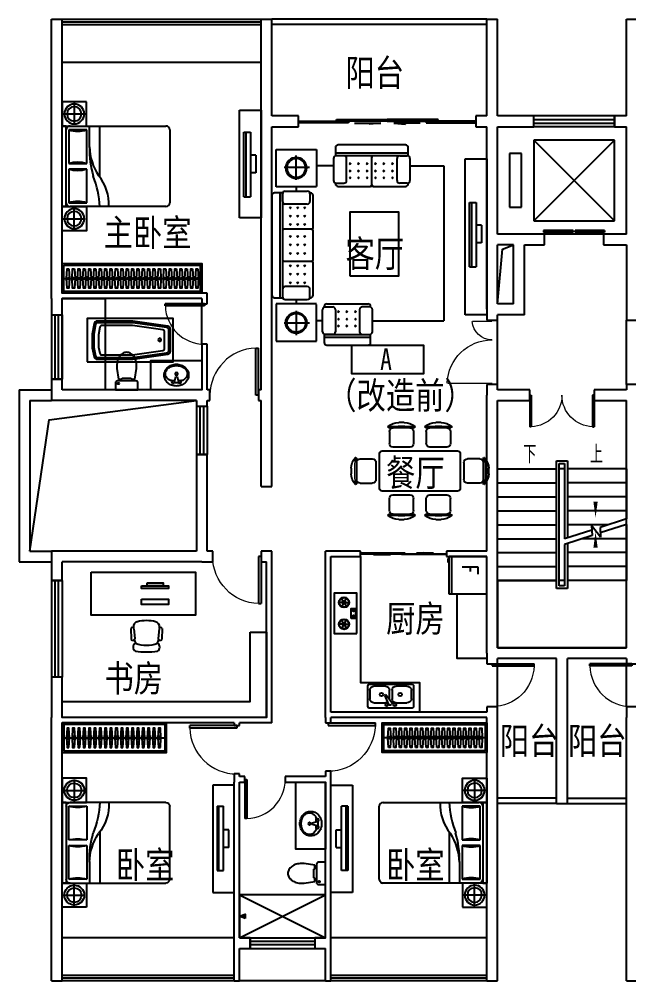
# Model space of a CAD drawing. Extents: x -582919 to -562719, y -715441 to -697541.
# Drawn here: x -582919 to -571576, y -715441 to -697541 of the extents above; entities that cross this region are included whole.
import ezdxf

# ---------------------------------------------------------------- set-up
doc = ezdxf.new("R2010")
doc.units = 0
doc.header["$LTSCALE"] = 1000
doc.header["$MEASUREMENT"] = 0
doc.layers.get('0').update_dxf_attribs({"linetype": 'CONTINUOUS'})
for name, color, linetype in [('area', 6, 'CONTINUOUS'), ('BALCONY', 153, 'CONTINUOUS'), ('DIM_SYMB', 3, 'CONTINUOUS'), ('Furniture(家具)', 8, 'CONTINUOUS'), ('Lvtry(厨卫)', 136, 'CONTINUOUS'), ('PUB_TEXT', 7, 'CONTINUOUS'), ('see', 33, 'CONTINUOUS'), ('STAIR', 3, 'CONTINUOUS'), ('WALL', 2, 'CONTINUOUS'), ('WINDOW', 4, 'CONTINUOUS'), ('户型', 7, 'CONTINUOUS'), ('房间名称', 7, 'CONTINUOUS')]:
    doc.layers.add(name, color=color, linetype=linetype)
doc.layers.get('area').off()
doc.styles.add('_TCH_DIM', font='SIMPLEX', dxfattribs={"bigfont": 'GBCBIG'})
doc.styles.add('_ZBHZ', font='simhei.ttf', dxfattribs={"width": 0.8})
doc.styles.add('DIM_FONT', font='ZBTXT.shx', dxfattribs={"width": 0.8})
doc.styles.add('HT', font='simhei.ttf', dxfattribs={"width": 0.85})

# ---------------------------------------------------------------- blocks, each defined once
blk = doc.blocks.new('A$C51DB1957')
at = {"layer": 'Furniture(家具)'}
for p, q in [((0, 741), (0, 11)), ((800, 741), (0, 741)), ((400, 142), (400, 621)), ((800, 0), (800, 741)), ((139, 387), (638, 387)), ((0, 0), (800, 0))]:
    blk.add_line(p, q, dxfattribs=at)
for radius in [208, 186]:
    blk.add_circle((400, 376), radius, dxfattribs=at)
blk = doc.blocks.new('fgf2')
at = {"layer": 'Furniture(家具)'}
for p, q in [((-958484, -386583), (-958484, -386736)), ((-957671, -386533), (-958434, -386533)), ((-957621, -386733), (-957621, -386583)), ((-958517, -386783), (-958517, -387194)), ((-957621, -386683), (-958484, -386683)), ((-957621, -386733), (-958484, -386733)), ((-958328, -386733), (-958467, -386733)), ((-958278, -387194), (-958278, -386783)), ((-957828, -387194), (-957828, -386783)), ((-957778, -386733), (-957638, -386733)), ((-957588, -386783), (-957588, -387194)), ((-959844, -389875), (-959844, -386989)), ((-958517, -386989, 0), (-959844, -386989, 0)), ((-958189, -386876), (-958219, -386906)), ((-958219, -386876), (-958189, -386906)), ((-958031, -386876), (-958061, -386906)), ((-958061, -386876), (-958031, -386906)), ((-957874, -386876), (-957904, -386906)), ((-957904, -386876), (-957874, -386906)), ((-957588, -386989), (-957475, -386989, 0)), ((-958189, -387003), (-958219, -387033)), ((-958219, -387003), (-958189, -387033)), ((-958189, -387140), (-958219, -387170)), ((-958219, -387140), (-958189, -387170)), ((-958031, -387003), (-958061, -387033)), ((-958061, -387003), (-958031, -387033)), ((-958061, -387140), (-958031, -387170)), ((-958031, -387140), (-958061, -387170)), ((-957874, -387003), (-957904, -387033)), ((-957904, -387003), (-957874, -387033)), ((-957874, -387140), (-957904, -387170)), ((-957904, -387140), (-957874, -387170)), ((-958484, -387244), (-958484, -387253)), ((-958467, -387244), (-958328, -387244)), ((-957671, -387303), (-958434, -387303)), ((-957638, -387244), (-957778, -387244)), ((-957621, -387244), (-957621, -387253)), ((-957100, -387383, 0), (-957100, -387303)), ((-957415, -387467), (-957415, -388065)), ((-957356, -387417), (-957365, -387417)), ((-957356, -387433), (-957356, -387574)), ((-956895, -387383), (-957306, -387383)), ((-956695, -387417), (-956848, -387417)), ((-956845, -389367), (-956845, -387417)), ((-956845, -387574), (-956845, -387433)), ((-956795, -389367), (-956795, -387417)), ((-956645, -389317), (-956645, -387467)), ((-957306, -387624), (-956895, -387624)), ((-957272, -387678), (-957241, -387709)), ((-957272, -387709), (-957241, -387678)), ((-957145, -387678), (-957114, -387709)), ((-957145, -387709), (-957114, -387678)), ((-957007, -387678), (-956977, -387709)), ((-957007, -387709), (-956977, -387678)), ((-957272, -387836), (-957241, -387866)), ((-957272, -387866), (-957241, -387836)), ((-957145, -387836), (-957114, -387866)), ((-957145, -387866), (-957114, -387836)), ((-957007, -387866), (-956977, -387836)), ((-957007, -387836), (-956977, -387866)), ((-957272, -387994), (-957241, -388024)), ((-957272, -388024), (-957241, -387994)), ((-957145, -387994), (-957114, -388024)), ((-957145, -388024), (-957114, -387994)), ((-957007, -387994), (-956977, -388024)), ((-957007, -388024), (-956977, -387994)), ((-957415, -388123), (-957415, -388661)), ((-957385, -388094), (-956875, -388094)), ((-957272, -388254), (-957241, -388224)), ((-957272, -388224), (-957241, -388254)), ((-957145, -388254), (-957114, -388224)), ((-957145, -388224), (-957114, -388254)), ((-957007, -388254), (-956977, -388224)), ((-957007, -388224), (-956977, -388254)), ((-957272, -388411), (-957241, -388381)), ((-957272, -388381), (-957241, -388411)), ((-957145, -388411), (-957114, -388381)), ((-957145, -388381), (-957114, -388411)), ((-957007, -388381), (-956977, -388411)), ((-957007, -388411), (-956977, -388381)), ((-957272, -388569), (-957241, -388539)), ((-957272, -388539), (-957241, -388569)), ((-957145, -388569), (-957114, -388539)), ((-957145, -388539), (-957114, -388569)), ((-957007, -388569), (-956977, -388539)), ((-957007, -388539), (-956977, -388569)), ((-957415, -388719), (-957415, -389317)), ((-957385, -388690), (-956875, -388690)), ((-957272, -388760), (-957241, -388790)), ((-957272, -388790), (-957241, -388760)), ((-957145, -388760), (-957114, -388790)), ((-957145, -388790), (-957114, -388760)), ((-957007, -388760), (-956977, -388790)), ((-957007, -388790), (-956977, -388760)), ((-957272, -388917), (-957241, -388948)), ((-957272, -388948), (-957241, -388917)), ((-957145, -388917), (-957114, -388948)), ((-957145, -388948), (-957114, -388917)), ((-957007, -388948), (-956977, -388917)), ((-957007, -388917), (-956977, -388948)), ((-957272, -389075), (-957241, -389105)), ((-957272, -389105), (-957241, -389075)), ((-957145, -389075), (-957114, -389105)), ((-957145, -389105), (-957114, -389075)), ((-957007, -389075), (-956977, -389105)), ((-957007, -389105), (-956977, -389075)), ((-957356, -389350), (-957356, -389210)), ((-957306, -389160), (-956895, -389160)), ((-956845, -389210), (-956845, -389350)), ((-958536, -389490), (-959134, -389490)), ((-958536, -389490), (-958478, -389490)), ((-957879, -389490), (-958478, -389490)), ((-957356, -389367), (-957365, -389367)), ((-956895, -389400), (-957306, -389400)), ((-957101, -389480), (-957101, -389400)), ((-956845, -389367), (-956695, -389367)), ((-959217, -390010), (-959217, -389599)), ((-959184, -389549), (-959184, -389540)), ((-959167, -389549), (-959027, -389549)), ((-958977, -389599), (-958977, -390010)), ((-958908, -389634), (-958878, -389664)), ((-958878, -389634), (-958908, -389664)), ((-958750, -389634), (-958720, -389664)), ((-958720, -389634), (-958750, -389664)), ((-958593, -389634), (-958563, -389664)), ((-958563, -389634), (-958593, -389664)), ((-958507, -389520), (-958507, -390030)), ((-958507, -389520), (-958507, -390030)), ((-958406, -389634), (-958436, -389664)), ((-958436, -389634), (-958406, -389664)), ((-958249, -389634), (-958279, -389664)), ((-958279, -389634), (-958249, -389664)), ((-958091, -389634), (-958121, -389664)), ((-958121, -389634), (-958091, -389664)), ((-958037, -389599), (-958037, -390010)), ((-957846, -389549), (-957987, -389549)), ((-957829, -389549), (-957829, -389540)), ((-957796, -390010), (-957796, -389599)), ((-958908, -389761), (-958878, -389791)), ((-958878, -389761), (-958908, -389791)), ((-958750, -389761), (-958720, -389791)), ((-958720, -389761), (-958750, -389791)), ((-958593, -389761), (-958563, -389791)), ((-958563, -389761), (-958593, -389791)), ((-958406, -389761), (-958436, -389791)), ((-958436, -389761), (-958406, -389791)), ((-958249, -389761), (-958279, -389791)), ((-958279, -389761), (-958249, -389791)), ((-958091, -389761), (-958121, -389791)), ((-958121, -389761), (-958091, -389791)), ((-959232, -389875), (-959844, -389875)), ((-959232, -389875), (-959844, -389875)), ((-958908, -389898), (-958878, -389928)), ((-958878, -389898), (-958908, -389928)), ((-958720, -389898), (-958750, -389928)), ((-958750, -389898), (-958720, -389928)), ((-958593, -389898), (-958563, -389928)), ((-958563, -389898), (-958593, -389928)), ((-958406, -389898), (-958436, -389928)), ((-958436, -389898), (-958406, -389928)), ((-958279, -389898), (-958249, -389928)), ((-958249, -389898), (-958279, -389928)), ((-958091, -389898), (-958121, -389928)), ((-958121, -389898), (-958091, -389928)), ((-957803, -389875), (-957475, -389875)), ((-959184, -390060), (-957829, -390060)), ((-959184, -390060), (-959184, -390210)), ((-959184, -390110), (-957829, -390110)), ((-959027, -390060), (-959167, -390060)), ((-957987, -390060), (-957846, -390060)), ((-957829, -390210), (-957829, -390057)), ((-959134, -390260), (-957879, -390260))]:
    blk.add_line(p, q, dxfattribs=at)
blk.add_lwpolyline([(-958106, -387815), (-958106, -389015), (-959006, -389015), (-959006, -387815), (-958106, -387815)], dxfattribs=at)
for centre, radius, start, end in [((-958434, -386583), 50, 90, 180), ((-957671, -386583), 50, 0, 90), ((-958467, -386783), 50, 90, 180), ((-958328, -386783), 50, 0, 90), ((-957778, -386783), 50, 90, 180), ((-957638, -386783), 50, 0, 90), ((-958467, -387194), 50, 180, 270), ((-958434, -387253), 50, 180, 270), ((-958328, -387194), 50, 270, 0), ((-957778, -387194), 50, 180, 270), ((-957671, -387253), 50, 270, 0), ((-957638, -387194), 50, 270, 0), ((-957365, -387467), 50, 90, 180), ((-957306, -387433), 50, 90, 180), ((-956895, -387433), 50, 0, 90), ((-956695, -387467), 50, 0, 90), ((-957306, -387574), 50, 180, 270), ((-956895, -387574), 50, 270, 0), ((-957385, -388064), 30, 180, 270), ((-956875, -388064), 30, 270, 0), ((-957385, -388124), 30, 90, 180), ((-956875, -388124), 30, 0, 90), ((-957385, -388660), 30, 180, 270), ((-957385, -388720), 30, 90, 180), ((-956875, -388660), 30, 270, 0), ((-956875, -388720), 30, 0, 90), ((-957365, -389317), 50, 180, 270), ((-957306, -389210), 50, 90, 180), ((-956895, -389210), 50, 0, 90), ((-956695, -389317), 50, 270, 0), ((-959134, -389540), 50, 90, 180), ((-958537, -389520), 30, 0, 90), ((-958537, -389520), 30, 0, 90), ((-958477, -389520), 30, 90, 180), ((-958477, -389520), 30, 90, 180), ((-957879, -389540), 50, 0, 90), ((-957306, -389350), 50, 180, 270), ((-956895, -389350), 50, 270, 0), ((-959167, -389599), 50, 90, 180), ((-959027, -389599), 50, 0, 90), ((-957987, -389599), 50, 90, 180), ((-957846, -389599), 50, 0, 90), ((-959167, -390010), 50, 180, 270), ((-959027, -390010), 50, 270, 0), ((-958537, -390030), 30, 270, 0), ((-958537, -390030), 30, 270, 0), ((-958477, -390030), 30, 180, 270), ((-958477, -390030), 30, 180, 270), ((-957987, -390010), 50, 180, 270), ((-957846, -390010), 50, 270, 0), ((-959134, -390210), 50, 180, 270), ((-957879, -390210), 50, 270, 0)]:
    blk.add_arc(centre, radius, start, end, dxfattribs=at)
at = {"layer": 'Furniture(家具)', "xscale": 0.9375, "yscale": 0.9375, "zscale": 0.9375}
blk.add_blockref('A$C51DB1957', (-957475, -387303), dxfattribs=at)
at = {"layer": 'Furniture(家具)', "extrusion": (0, 0, -1), "xscale": 0.9375, "yscale": 0.9375, "zscale": -0.9375, "rotation": 180}
blk.add_blockref('A$C51DB1957', (957475, -389480), dxfattribs=at)
at = {"layer": 'Furniture(家具)', "style": 'DIM_FONT', "oblique": -180, "text_generation_flag": 4, "width": 0.8, "flags": 9}
for tag in ['XSIZE', 'YSIZE']:
    blk.add_attdef(tag, (-958053, -386533), '', height=0.5, dxfattribs=at)
for tag, p, rotation in [('XSIZE', (-956645, -388392), 270), ('YSIZE', (-956645, -388392), 270), ('XSIZE', (-958652, -390260), 180), ('YSIZE', (-958652, -390260), 180)]:
    blk.add_attdef(tag, p, '', height=0.5, rotation=rotation, dxfattribs=at)
blk = doc.blocks.new('餐桌2')
for p, q in [((-230, 429), (230, 429)), ((-225, 362), (-225, 136)), ((-50, 529), (50, 529)), ((225, 362), (225, 136)), ((325, 0), (-325, 0)), ((-158, 69), (158, 69)), ((-804, -637), (-804, -177)), ((-375, -50), (-375, -1450)), ((375, -1450), (375, -50)), ((804, -177), (804, -637)), ((-904, -456), (-904, -357)), ((-737, -182), (-512, -182)), ((-444, -564), (-444, -249)), ((444, -249), (444, -564)), ((737, -182), (512, -182)), ((904, -357), (904, -456)), ((-737, -632), (-512, -632)), ((737, -632), (512, -632)), ((-804, -1323), (-804, -863)), ((-737, -868), (-512, -868)), ((737, -868), (512, -868)), ((804, -863), (804, -1323)), ((-904, -1143), (-904, -1044)), ((-444, -1251), (-444, -936)), ((444, -936), (444, -1251)), ((904, -1044), (904, -1143)), ((-737, -1318), (-512, -1318)), ((737, -1318), (512, -1318)), ((-325, -1500), (325, -1500)), ((-158, -1569), (158, -1569)), ((-225, -1862), (-225, -1636)), ((225, -1862), (225, -1636)), ((-230, -1929), (230, -1929)), ((-50, -2029), (50, -2029))]:
    blk.add_line(p, q)
for centre, radius, start, end in [((-239, 445), 10, 130.7265, 202.67), ((-230, 449), 20, 202.67, 270), ((-40, 214), 316, 91.7651, 130.7265), ((-158, 362), 67.5, 90, 180), ((40, 214), 316, 49.2735, 88.2349), ((158, 362), 67.5, 0, 90), ((230, 449), 20, 270, 337.33), ((239, 445), 10, 337.33, 49.2735), ((-325, -50), 50, 90, 180), ((-158, 136), 67.5, 180, 270), ((158, 136), 67.5, 270, 0), ((325, -50), 50, 0, 90), ((-589, -367), 316, 139.2735, 178.2349), ((-820, -167), 10, 67.33, 139.2735), ((-824, -177), 20, 0, 67.33), ((824, -177), 20, 112.67, 180), ((820, -167), 10, 40.7265, 112.67), ((589, -367), 316, 1.7651, 40.7265), ((-737, -249), 67.5, 90, 180), ((-512, -249), 67.5, 0, 90), ((512, -249), 67.5, 90, 180), ((737, -249), 67.5, 0, 90), ((-589, -446), 316, 181.7651, 220.7265), ((589, -446), 316, 319.2735, 358.2349), ((-820, -646), 10, 220.7265, 292.67), ((-824, -637), 20, 292.67, 0), ((-737, -564), 67.5, 180, 270), ((-512, -564), 67.5, 270, 0), ((512, -564), 67.5, 180, 270), ((737, -564), 67.5, 270, 0), ((824, -637), 20, 180, 247.33), ((820, -646), 10, 247.33, 319.2735), ((-589, -1054), 316, 139.2735, 178.2349), ((-820, -854), 10, 67.33, 139.2735), ((-824, -863), 20, 0, 67.33), ((-737, -936), 67.5, 90, 180), ((-512, -936), 67.5, 0, 90), ((512, -936), 67.5, 90, 180), ((737, -936), 67.5, 0, 90), ((824, -863), 20, 112.67, 180), ((820, -854), 10, 40.7265, 112.67), ((589, -1054), 316, 1.7651, 40.7265), ((-589, -1133), 316, 181.7651, 220.7265), ((-737, -1251), 67.5, 180, 270), ((-512, -1251), 67.5, 270, 0), ((512, -1251), 67.5, 180, 270), ((737, -1251), 67.5, 270, 0), ((589, -1133), 316, 319.2735, 358.2349), ((-820, -1333), 10, 220.7265, 292.67), ((-824, -1323), 20, 292.67, 0), ((824, -1323), 20, 180, 247.33), ((820, -1333), 10, 247.33, 319.2735), ((-325, -1450), 50, 180, 270), ((-158, -1636), 67.5, 90, 180), ((158, -1636), 67.5, 0, 90), ((325, -1450), 50, 270, 0), ((-239, -1945), 10, 157.33, 229.2735), ((-230, -1949), 20, 90, 157.33), ((-40, -1714), 316, 229.2735, 268.2349), ((-158, -1862), 67.5, 180, 270), ((40, -1714), 316, 271.7651, 310.7265), ((158, -1862), 67.5, 270, 0), ((230, -1949), 20, 22.67, 90), ((239, -1945), 10, 310.7265, 22.67)]:
    blk.add_arc(centre, radius, start, end)
at = {"lineweight": 13}
for centre, start, end in [((0, -2249), 84.8023, 95.1977), ((1874, -407), 174.8023, 185.1977), ((-1874, -407), 354.8023, 5.1977), ((1874, -1093), 174.8023, 185.1977), ((-1874, -1093), 354.8023, 5.1977), ((0, 749), 264.8023, 275.1977)]:
    blk.add_arc(centre, 2713, start, end, dxfattribs=at)
blk = doc.blocks.new('A$C16B55CA2')
at = {"layer": 'Furniture(家具)'}
for p, q in [((0, -400), (0, 0)), ((0, 0), (2900, 0)), ((2900, 0), (2900, -400)), ((1235, -100), (1565, -100)), ((1235, -100), (1235, -198)), ((1565, -100), (1565, -198)), ((810, -318), (810, -198)), ((810, -198), (2010, -198)), ((810, -284), (2010, -284)), ((2010, -318), (810, -318)), ((2010, -318), (2010, -198)), ((2900, -400), (0, -400))]:
    blk.add_line(p, q, dxfattribs=at)
blk = doc.blocks.new('床2')
at = {"ltscale": 30}
for p, q in [((450, 0), (1950, 0)), ((450, -72), (450, 0)), ((1950, -72), (1950, 0)), ((2400, 0), (1950, 0)), ((1950, 0), (1950, -450)), ((2400, -450), (2400, 0)), ((225, -20), (225, -430)), ((450, -72), (1950, -72)), ((450, -1928), (450, -145)), ((1149, -120), (522, -120)), ((522, -120), (522, -458)), ((1149, -458), (1149, -120)), ((1878, -120), (1251, -120)), ((1251, -120), (1251, -458)), ((1878, -458), (1878, -120)), ((1950, -145), (1950, -1928)), ((2175, -20), (2175, -430)), ((20, -225), (430, -225)), ((2380, -225), (1970, -225)), ((522, -458), (1149, -458)), ((1251, -458), (1878, -458)), ((1552, -506), (1950, -506)), ((1950, -450), (2400, -450)), ((1004, -699), (1950, -699)), ((1878, -2000), (522, -2000))]:
    blk.add_line(p, q, dxfattribs=at)
blk.add_lwpolyline([(450, -450), (0, -450), (0, 0), (450, 0)], close=True, dxfattribs=at)
for centre, radius, start, end in [((225, -225), 185, 270.2522, 270), ((225, -225), 135, 270.3469, 270), ((522, -145), 72.3, 90, 180), ((-56, -289), 602, 343.7398, 16.2602), ((1727, -289), 602, 163.7398, 196.2602), ((673, -289), 602, 343.7398, 16.2602), ((2456, -289), 602, 163.7398, 196.2602), ((1878, -145), 72.3, 0, 90), ((2175, -225), 185, 270, 269.7478), ((2175, -225), 135, 270, 269.6531), ((1530, -2367), 1861, 89.3228, 106.0392), ((1606, -1574), 1069, 92.229, 122.7075), ((369, 1073), 1773, 272.616, 291.4069), ((486, -18), 852, 267.5673, 309.5461), ((522, -1928), 72.3, 180, 270), ((1878, -1928), 72.3, 270, 0)]:
    blk.add_arc(centre, radius, start, end, dxfattribs=at)
blk = doc.blocks.new('电视2')
for p, q in [((0, -400), (0, 0)), ((0, 0), (2000, 0)), ((1590, -116), (390, -116)), ((2000, 0), (2000, -400)), ((2000, -400), (0, -400))]:
    blk.add_line(p, q)
at = {"ltscale": 30}
for p, q in [((390, -82), (390, -202)), ((390, -82), (1590, -82)), ((1590, -82), (1590, -202)), ((1590, -202), (390, -202)), ((835, -300), (835, -202)), ((1165, -300), (835, -300)), ((1165, -300), (1165, -202))]:
    blk.add_line(p, q, dxfattribs=at)
blk = doc.blocks.new('*U30')
blk.add_line((-970, -275), (913, -275))
for points in [[(-1000, 0), (943, 0), (943, -550), (-1000, -550)], [(-970, -30), (913, -30), (913, -520), (-970, -520)]]:
    blk.add_lwpolyline(points, close=True)
at = {"elevation": 0}
for points in [[(-874, -95), (-862, -275), (-874, -455), (-906, -455), (-918, -275), (-906, -95)], [(-774, -95), (-762, -275), (-774, -455), (-806, -455), (-818, -275), (-806, -95)], [(-674, -95), (-662, -275), (-674, -455), (-706, -455), (-718, -275), (-706, -95)], [(-574, -95), (-562, -275), (-574, -455), (-606, -455), (-618, -275), (-606, -95)], [(-474, -95), (-462, -275), (-474, -455), (-506, -455), (-518, -275), (-506, -95)], [(-374, -95), (-362, -275), (-374, -455), (-406, -455), (-418, -275), (-406, -95)], [(-274, -95), (-262, -275), (-274, -455), (-306, -455), (-318, -275), (-306, -95)], [(-174, -95), (-162, -275), (-174, -455), (-206, -455), (-218, -275), (-206, -95)], [(-74, -95), (-62, -275), (-74, -455), (-106, -455), (-118, -275), (-106, -95)], [(26, -95), (38, -275), (26, -455), (-6, -455), (-18, -275), (-6, -95)], [(126, -95), (138, -275), (126, -455), (94, -455), (82, -275), (94, -95)], [(226, -95), (238, -275), (226, -455), (194, -455), (182, -275), (194, -95)], [(326, -95), (338, -275), (326, -455), (294, -455), (282, -275), (294, -95)], [(426, -95), (438, -275), (426, -455), (394, -455), (382, -275), (394, -95)], [(526, -95), (538, -275), (526, -455), (494, -455), (482, -275), (494, -95)], [(626, -95), (638, -275), (626, -455), (594, -455), (582, -275), (594, -95)], [(726, -95), (738, -275), (726, -455), (694, -455), (682, -275), (694, -95)], [(826, -95), (838, -275), (826, -455), (794, -455), (782, -275), (794, -95)]]:
    blk.add_lwpolyline(points, close=True, dxfattribs=at)
at = {"ltscale": 15, "elevation": 0}
for points in [[(-894, -255), (-886, -255), (-886, -295), (-894, -295)], [(-794, -255), (-786, -255), (-786, -295), (-794, -295)], [(-694, -255), (-686, -255), (-686, -295), (-694, -295)], [(-594, -255), (-586, -255), (-586, -295), (-594, -295)], [(-494, -255), (-486, -255), (-486, -295), (-494, -295)], [(-394, -255), (-386, -255), (-386, -295), (-394, -295)], [(-294, -255), (-286, -255), (-286, -295), (-294, -295)], [(-194, -255), (-186, -255), (-186, -295), (-194, -295)], [(-94, -255), (-86, -255), (-86, -295), (-94, -295)], [(6, -255), (14, -255), (14, -295), (6, -295)], [(106, -255), (114, -255), (114, -295), (106, -295)], [(206, -255), (214, -255), (214, -295), (206, -295)], [(306, -255), (314, -255), (314, -295), (306, -295)], [(406, -255), (414, -255), (414, -295), (406, -295)], [(506, -255), (514, -255), (514, -295), (506, -295)], [(606, -255), (614, -255), (614, -295), (606, -295)], [(706, -255), (714, -255), (714, -295), (706, -295)], [(806, -255), (814, -255), (814, -295), (806, -295)]]:
    blk.add_lwpolyline(points, close=True, dxfattribs=at)
blk = doc.blocks.new('花洒')
blk.add_line((0, 0), (62, 0))
blk.add_lwpolyline([(103, -42), (0, 0), (103, 42)], close=True)
blk.add_circle((79, 0), 16.8)
blk = doc.blocks.new('*U26')
at = {"color": 0, "linetype": 'ByBlock'}
for p, q in [((-32, -173), (-93, -173)), ((38, -135), (-39, -135)), ((-13, -249), (-38, -148)), ((38, -148), (13, -249)), ((92, -173), (31, -173)), ((13, -249), (-13, -249))]:
    blk.add_line(p, q, dxfattribs=at)
at = {"color": 0, "linetype": 'ByBlock', "extrusion": (0, 0, -1)}
for centre, major_axis, start_param, end_param in [((-24, -285), (146, 146), 4.360549, 4.768631), ((-10, -302), (-162, 162), 0.056242, 0.430098), ((-92, -249), (53.9, 53.9), -1.379657, -0.787912), ((0, -328), (-181, 181), 0.430098, 0.782884), ((-64, -148), (-18, 18), 3.924477, 10.207662), ((0, -328), (-181, 181), 0.782885, 1.135671), ((63, -147), (-18, 18), 3.924477, 10.207662), ((10, -302), (-162, 162), 1.135671, 1.509527), ((92, -249), (53.9, 53.9), -0.787912, -0.224872), ((24, -285), (-146, 146), 1.509527, 1.917609), ((-47, -275), (-128, 128), 5.495273, 5.931345), ((-47, -275), (128, 128), 3.488405, 3.924477), ((-25, -264), (-146, 146), 4.65112, 5.059202), ((-88, -300), (81.8, 81.8), 3.924477, 4.429073), ((-88, -300), (-81.8, 81.8), 4.990678, 5.495273), ((-45, -323), (-116, 116), 5.999869, 6.422569), ((-45, -277), (-116, 116), 4.567978, 4.990678), ((-18, -360), (148, 148), -1.431413, -1.379657), ((0, -300), (-18, 18), 3.924477, 10.207662), ((45, -323), (-116, 116), 1.345924, 1.849085), ((45, -277), (-116, 116), 2.858276, 3.280976), ((24, -264), (146, 146), 1.218956, 1.627038), ((88, -300), (-81.8, 81.8), 1.849085, 2.353681), ((88, -300), (81.8, 81.8), 0.782884, 1.28748), ((47, -274), (128, 128), 0.346813, 0.782885), ((47, -274), (-128, 128), 2.353681, 2.789753), ((-10, -247), (-162, 162), 4.277264, 4.65112), ((-18, -240), (148, 148), 2.654889, 2.997182), ((0, -221), (-181, 181), 3.924477, 4.277264), ((0, -182), (191, 191), 2.353681, 2.654889), ((0, -182), (-191, 191), 3.623269, 3.924477), ((0, -221), (-181, 181), 3.571691, 3.924477), ((18, -240), (148, 148), 1.71018, 2.052473), ((9, -247), (-162, 162), 3.197835, 3.57169)]:
    blk.add_ellipse(centre, major_axis=major_axis, ratio=1, start_param=start_param, end_param=end_param, dxfattribs=at)
blk = doc.blocks.new('*U23')
for p, q in [((128, 210), (0, 210)), ((0, 210), (0, -210)), ((400, 181), (202, 152)), ((168, -170), (168, 170)), ((202, 152), (202, 90)), ((202, 90), (220, 82)), ((220, 82), (220, -80)), ((220, -80), (202, -85)), ((202, -85), (202, -152)), ((202, -152), (398, -181)), ((0, -210), (128, -210))]:
    blk.add_line(p, q)
blk.add_circle((118, 154), 14.5)
for centre, radius, start, end in [((128, 170), 40, 360, 90), ((446, -168), 352, 90.2924, 97.7689), ((446, -168), 352, 73.6387, 90.2924), ((470, -85), 266, 54.4566, 73.6387), ((508, -33), 201, 30.1295, 54.4566), ((565, 1), 135, 0.2924, 30.1295), ((565, 1), 135, 330.4554, 0.2924), ((128, -170), 40, 270, 360), ((444, 168), 352, 270.2924, 286.9462), ((469, 85), 266, 286.9462, 306.1283), ((507, 33), 201, 306.1283, 330.4554), ((444, 168), 352, 262.5124, 270.2924)]:
    blk.add_arc(centre, radius, start, end)
blk = doc.blocks.new('浴缸')
blk.add_lwpolyline([(50, 0), (1650, 0), (1650, -810), (50, -810)], close=True)
for points in [[(236, -50), (899, -50), (1548, -142, -0.373608), (1600, -201), (1600, -405), (1600, -609, -0.373608), (1548, -668), (899, -760), (238, -760, -0.362448), (178, -711), (144, -520, -0.045009), (141, -493), (141, -290, -0.050682), (144, -260), (178, -98, -0.356057)], [(897, -80), (1527, -169, -0.373608), (1570, -219), (1570, -405), (1570, -591, -0.373608), (1527, -641), (897, -730), (246, -730, -0.362448), (206, -697), (173, -514, -0.045009), (171, -493), (171, -290, -0.050682), (174, -266), (205, -112, -0.356057), (245, -80)], [(893, -130), (1457, -214, -0.373608), (1491, -253), (1491, -405), (1491, -557, -0.373608), (1457, -596), (893, -680), (327, -680, -0.362448), (287, -647), (261, -504, -0.045009), (260, -493), (260, -290, -0.050682), (262, -278), (285, -162, -0.356057), (324, -130)]]:
    blk.add_lwpolyline(points, format="xyb", close=True)
blk.add_circle((1398, -411), 29)
blk = doc.blocks.new('*U31')
blk.add_line((-970, -275), (1570, -275))
for points in [[(-1000, 0), (1600, 0), (1600, -550), (-1000, -550)], [(-970, -30), (1570, -30), (1570, -520), (-970, -520)]]:
    blk.add_lwpolyline(points, close=True)
at = {"elevation": 0}
for points in [[(-874, -95), (-862, -275), (-874, -455), (-906, -455), (-918, -275), (-906, -95)], [(-774, -95), (-762, -275), (-774, -455), (-806, -455), (-818, -275), (-806, -95)], [(-674, -95), (-662, -275), (-674, -455), (-706, -455), (-718, -275), (-706, -95)], [(-574, -95), (-562, -275), (-574, -455), (-606, -455), (-618, -275), (-606, -95)], [(-474, -95), (-462, -275), (-474, -455), (-506, -455), (-518, -275), (-506, -95)], [(-374, -95), (-362, -275), (-374, -455), (-406, -455), (-418, -275), (-406, -95)], [(-274, -95), (-262, -275), (-274, -455), (-306, -455), (-318, -275), (-306, -95)], [(-174, -95), (-162, -275), (-174, -455), (-206, -455), (-218, -275), (-206, -95)], [(-74, -95), (-62, -275), (-74, -455), (-106, -455), (-118, -275), (-106, -95)], [(26, -95), (38, -275), (26, -455), (-6, -455), (-18, -275), (-6, -95)], [(126, -95), (138, -275), (126, -455), (94, -455), (82, -275), (94, -95)], [(226, -95), (238, -275), (226, -455), (194, -455), (182, -275), (194, -95)], [(326, -95), (338, -275), (326, -455), (294, -455), (282, -275), (294, -95)], [(426, -95), (438, -275), (426, -455), (394, -455), (382, -275), (394, -95)], [(526, -95), (538, -275), (526, -455), (494, -455), (482, -275), (494, -95)], [(626, -95), (638, -275), (626, -455), (594, -455), (582, -275), (594, -95)], [(726, -95), (738, -275), (726, -455), (694, -455), (682, -275), (694, -95)], [(826, -95), (838, -275), (826, -455), (794, -455), (782, -275), (794, -95)], [(926, -95), (938, -275), (926, -455), (894, -455), (882, -275), (894, -95)], [(1026, -95), (1038, -275), (1026, -455), (994, -455), (982, -275), (994, -95)], [(1126, -95), (1138, -275), (1126, -455), (1094, -455), (1082, -275), (1094, -95)], [(1226, -95), (1238, -275), (1226, -455), (1194, -455), (1182, -275), (1194, -95)], [(1326, -95), (1338, -275), (1326, -455), (1294, -455), (1282, -275), (1294, -95)], [(1426, -95), (1438, -275), (1426, -455), (1394, -455), (1382, -275), (1394, -95)], [(1526, -95), (1538, -275), (1526, -455), (1494, -455), (1482, -275), (1494, -95)]]:
    blk.add_lwpolyline(points, close=True, dxfattribs=at)
at = {"ltscale": 15, "elevation": 0}
for points in [[(-894, -255), (-886, -255), (-886, -295), (-894, -295)], [(-794, -255), (-786, -255), (-786, -295), (-794, -295)], [(-694, -255), (-686, -255), (-686, -295), (-694, -295)], [(-594, -255), (-586, -255), (-586, -295), (-594, -295)], [(-494, -255), (-486, -255), (-486, -295), (-494, -295)], [(-394, -255), (-386, -255), (-386, -295), (-394, -295)], [(-294, -255), (-286, -255), (-286, -295), (-294, -295)], [(-194, -255), (-186, -255), (-186, -295), (-194, -295)], [(-94, -255), (-86, -255), (-86, -295), (-94, -295)], [(6, -255), (14, -255), (14, -295), (6, -295)], [(106, -255), (114, -255), (114, -295), (106, -295)], [(206, -255), (214, -255), (214, -295), (206, -295)], [(306, -255), (314, -255), (314, -295), (306, -295)], [(406, -255), (414, -255), (414, -295), (406, -295)], [(506, -255), (514, -255), (514, -295), (506, -295)], [(606, -255), (614, -255), (614, -295), (606, -295)], [(706, -255), (714, -255), (714, -295), (706, -295)], [(806, -255), (814, -255), (814, -295), (806, -295)], [(906, -255), (914, -255), (914, -295), (906, -295)], [(1006, -255), (1014, -255), (1014, -295), (1006, -295)], [(1106, -255), (1114, -255), (1114, -295), (1106, -295)], [(1206, -255), (1214, -255), (1214, -295), (1206, -295)], [(1306, -255), (1314, -255), (1314, -295), (1306, -295)], [(1406, -255), (1414, -255), (1414, -295), (1406, -295)], [(1506, -255), (1514, -255), (1514, -295), (1506, -295)]]:
    blk.add_lwpolyline(points, close=True, dxfattribs=at)
blk = doc.blocks.new('*U32')
for p, q in [((-300, 0), (-300, -700)), ((400, 0), (-300, 0)), ((400, 0), (400, -700)), ((30, -162), (-98, -162)), ((-98, -162), (-98, -457)), ((-21, -303), (-98, -303)), ((400, -650), (-300, -650)), ((400, -700), (-300, -700)), ((-258, -700), (-258, -720)), ((-187, -700), (-187, -720)), ((-187, -720), (-258, -720))]:
    blk.add_line(p, q)
blk = doc.blocks.new('*U13')
for p, q in [((148, -218), (78, -178)), ((172, -204), (172, -124)), ((197, -218), (266, -178)), ((553, -218), (484, -178)), ((578, -204), (578, -124)), ((602, -218), (672, -178)), ((148, -246), (78, -286)), ((172, -260), (172, -340)), ((197, -246), (266, -286)), ((553, -246), (484, -286)), ((578, -260), (578, -340)), ((602, -246), (672, -286))]:
    blk.add_line(p, q)
for points in [[(0, -470), (750, -470), (750, -50), (0, -50)], [(279, -365), (465, -365), (465, -447), (279, -447)]]:
    blk.add_lwpolyline(points, close=True)
for centre, radius in [((172, -232), 95.8), ((172, -232), 88.3), ((578, -232), 95.8), ((578, -232), 88.3), ((172, -232), 28.3), ((172, -232), 20.8), ((578, -232), 28.3), ((578, -232), 20.8), ((321, -408), 18.8), ((321, -408), 13.8), ((429, -408), 18.8), ((429, -408), 13.8)]:
    blk.add_circle(centre, radius)
blk = doc.blocks.new('*U12')
at = {"linetype": 'Continuous'}
for p, q in [((0, -62), (0, -438)), ((812, -25), (37, -25)), ((112, -125), (325, -125)), ((387, -97), (314, -267)), ((336, -279), (447, -132)), ((422, -84), (440, -94)), ((525, -125), (724, -125)), ((850, -438), (850, -62)), ((37, -363), (37, -200)), ((314, -267), (336, -279)), ((400, -201), (400, -363)), ((450, -363), (450, -200)), ((812, -200), (812, -363)), ((37, -475), (812, -475)), ((325, -438), (112, -438)), ((724, -438), (525, -438))]:
    blk.add_line(p, q, dxfattribs=at)
for centre, radius, start, end in [((37, -62), 37.4, 90, 180), ((112, -200), 74.9, 90, 180), ((350, -87), 25, 1.8055, 0), ((325, -200), 74.9, 56.607, 90), ((410, -106), 25, 60, 159.4623), ((427, -116), 25, 320.5377, 60), ((525, -200), 74.9, 90, 180), ((500, -87), 25, 180, 178.1945), ((726, -212), 86.9, 7.9611, 91.1722), ((812, -62), 37.4, 0, 90), ((250, -281), 31.2, 0.8058, 0), ((600, -281), 31.2, 180, 179.1942), ((37, -438), 37.4, 180, 270), ((112, -363), 74.9, 180, 270), ((325, -363), 74.9, 270, 0), ((525, -363), 74.9, 180, 270), ((726, -351), 86.9, 268.8278, 352.0389), ((812, -438), 37.4, 270, 0)]:
    blk.add_arc(centre, radius, start, end, dxfattribs=at)
blk = doc.blocks.new('A$C6FD706C1')
for p, q in [((737, 435), (742, 238)), ((786, 457), (786, 450)), ((786, 457), (786, 450)), ((796, 438), (811, 243)), ((1262, 438), (1247, 243)), ((1272, 457), (1271, 450)), ((1321, 435), (1316, 238))]:
    blk.add_line(p, q)
for points in [[(0, 1484), (1939, 1484), (1939, 684), (0, 684)], [(1039, 1284), (1339, 1284), (1339, 1234), (1039, 1234)], [(939, 1234), (1439, 1234), (1439, 1184), (939, 1184)], [(939, 984), (1439, 984), (1439, 884), (939, 884)]]:
    blk.add_lwpolyline(points, close=True)
for centre, radius, start, end in [((887, 466), 102, 106.1087, 185), ((1029, -132), 716, 76.275, 103.725), ((1170, 466), 102, 355, 73.8913), ((767, 424), 32, 26.0431, 161.2838), ((1290, 424), 32, 18.7162, 153.9569), ((776, 251), 36.3, 202.1564, 347.1337), ((1006, 255), 203, 187.1282, 206.382), ((1051, 254), 203, 333.7878, 353.0903), ((1282, 251), 36.3, 192.8663, 337.8436), ((868, 89), 87.7, 120.3927, 239.6073), ((1029, 703), 577, 249.209, 290.791), ((1029, 1587), 1587, 262.5907, 277.4093), ((1189, 89), 87.7, 300.3927, 59.6073)]:
    blk.add_arc(centre, radius, start, end)
blk = doc.blocks.new('$TCHSYS$LDOR22D')
for p, q in [((-0.517, 0.833), (-0.017, 0.833)), ((-0.517, 0.833), (-0.517, 0.667)), ((-0.017, 0.833), (-0.017, 0.667)), ((0.017, 0.833), (0.017, 0.667)), ((0.017, 0.833), (0.517, 0.833)), ((0.517, 0.833), (0.517, 0.667)), ((-0.517, 0.667), (-0.017, 0.667)), ((0.017, 0.667), (0.517, 0.667)), ((-0.5, 0.5), (0.5, 0.5))]:
    blk.add_line(p, q)
blk = doc.blocks.new('$DorLib2D$00000025')
at = {"const_width": 0.02}
for points in [[(0.481, -0.001), (0.481, 0.691)], [(-0.481, 0.001), (-0.481, 0.308)]]:
    blk.add_lwpolyline(points, dxfattribs=at)
at = {"lineweight": 13}
for centre, radius, start, end in [((0.505, -0.002), 0.699, 91.9397, 179.7238), ((-0.501, 0.003), 0.307, 359.7899, 85.7508)]:
    blk.add_arc(centre, radius, start, end, dxfattribs=at)
blk = doc.blocks.new('$DorLib2D$00000002')
for p, q in [((-0.5, 0), (-0.5, 0.4875)), ((-0.475, 0.4875), (-0.5, 0.4875)), ((-0.475, 0), (-0.475, 0.4875)), ((0.475, 0), (0.475, 0.4875)), ((0.475, 0.4875), (0.5, 0.4875)), ((0.5, 0), (0.5, 0.4875)), ((-0.5, 0), (-0.475, 0)), ((0.5, 0), (0.475, 0))]:
    blk.add_line(p, q)
at = {"lineweight": 13}
for centre, start, end in [((-0.4875, 0), 0, 88.53072), ((0.4875, 0), 91.46928, 180)]:
    blk.add_arc(centre, 0.4875, start, end, dxfattribs=at)
blk = doc.blocks.new('$DorLib2D$00000131')
at = {"color": 0, "linetype": 'Continuous'}
for p, q in [((-0.5, 0.125), (-0.5, 0)), ((0.019, 0.125), (-0.5, 0.125)), ((0.019, 0), (0.019, 0.125)), ((0.15, 0.125), (0.232, 0.197)), ((0.35, 0.125), (0.15, 0.125)), ((0.232, 0.197), (0.232, 0.125)), ((-0.5, 0), (0.019, 0)), ((-0.024, 0), (0.5, 0)), ((-0.024, -0.125), (-0.024, 0)), ((0.5, 0), (0.5, -0.125)), ((-0.35, -0.125), (-0.15, -0.125)), ((-0.232, -0.197), (-0.232, -0.125)), ((-0.15, -0.125), (-0.232, -0.197)), ((0.5, -0.125), (-0.024, -0.125))]:
    blk.add_line(p, q, dxfattribs=at)
blk = doc.blocks.new('$DorLib2D$00000001')
for p, q in [((0.45, 0.975), (0.5, 0.975)), ((0.45, 0), (0.45, 0.975)), ((0.5, 0), (0.5, 0.975)), ((0.5, 0), (0.45, 0))]:
    blk.add_line(p, q)
at = {"lineweight": 13}
blk.add_arc((0.475, 0), 0.975, 91.4693, 180, dxfattribs=at)
blk = doc.blocks.new('$DorLib2D$00000138')
at = {"color": 0, "linetype": 'Continuous'}
for p, q in [((-0.2875, 0), (-0.2875, 0.1538)), ((-0.2875, 0.1538), (0, 0.1538)), ((0, 0.1538), (0, 0)), ((0.2875, 0.1538), (0, 0.1538)), ((0.2875, 0), (0.2875, 0.1538)), ((-0.5, -0.1399), (-0.5, 0)), ((-0.5, 0), (-0.2187, 0)), ((0, 0), (-0.2875, 0)), ((-0.2187, 0), (-0.2187, -0.1399)), ((0, 0), (0.2875, 0)), ((0.2187, 0), (0.2187, -0.1399)), ((0.5, 0), (0.2187, 0)), ((0.5, 0), (0.5, -0.1946)), ((0.5, -0.1399), (0.5, 0)), ((-0.2187, -0.1399), (-0.5, -0.1399)), ((0.2187, -0.1399), (0.5, -0.1399)), ((-0.1857, -0.186), (-0.037, -0.186)), ((-0.037, -0.186), (-0.1019, -0.2583)), ((-0.1019, -0.2583), (-0.1019, -0.186)), ((0.1857, -0.186), (0.037, -0.186)), ((0.037, -0.186), (0.1019, -0.2583)), ((0.1019, -0.2583), (0.1019, -0.186))]:
    blk.add_line(p, q, dxfattribs=at)
blk = doc.blocks.new('$TCHSYS$WIN2D')
for p, q in [((-0.5, 0.5), (0.5, 0.5)), ((-0.5, 0.5), (-0.5, -0.5)), ((0.5, 0.5), (0.5, -0.5)), ((0.5, 0.1667), (-0.5, 0.1667)), ((0.5, -0.1667), (-0.5, -0.1667)), ((-0.5, -0.5), (0.5, -0.5))]:
    blk.add_line(p, q)

msp = doc.modelspace()

# ---------------------------------------------------------------- linework, layer by layer
at = {"layer": 'BALCONY'}
for p, q in [((-574219, -697541), (-578219, -697541)), ((-574219, -697641), (-578219, -697641)), ((-572919, -712041), (-574019, -712041)), ((-572719, -712041), (-571619, -712041)), ((-572919, -712141), (-574019, -712141)), ((-572719, -712141), (-571619, -712141))]:
    msp.add_line(p, q, dxfattribs=at)
at = {"layer": 'DIM_SYMB'}
for points in [[(-573444, -705911, 0, 0, 0), (-573444, -708616, 0, 0, 0), (-572194, -708616, 0, 0, 0), (-572194, -707081, 0, 80, 0), (-572194, -707381, 0, 0, 0)], [(-572194, -705911, 0, 0, 0), (-572194, -706821, 0, 80, 0), (-572194, -706521, 0, 0, 0)]]:
    msp.add_lwpolyline(points, format="xyseb", dxfattribs=at)
at = {"layer": 'Furniture(家具)'}
msp.add_lwpolyline([(-578619, -708949), (-578319, -708949), (-578319, -710541), (-582119, -710541), (-582119, -710241), (-578619, -710241), (-578619, -708949)], dxfattribs=at)
at = {"layer": 'Lvtry(厨卫)'}
for p, q in [((-578819, -713841), (-577219, -714641)), ((-578819, -714641), (-577219, -713841))]:
    msp.add_line(p, q, dxfattribs=at)
for points in [[(-582119, -704441), (-582119, -702741), (-581319, -702741), (-581319, -704441)], [(-579519, -703891), (-579519, -704441), (-580469, -704441), (-580469, -703891)], [(-577769, -711741), (-577219, -711741), (-577219, -712991), (-577769, -712991)], [(-578819, -714641), (-577219, -714641), (-577219, -713841), (-578819, -713841)]]:
    msp.add_lwpolyline(points, close=True, dxfattribs=at)
for points in [[(-576569, -707541), (-576569, -709891), (-575469, -709891), (-575469, -710441)], [(-574219, -709441), (-574769, -709441), (-574769, -708241)]]:
    msp.add_lwpolyline(points, dxfattribs=at)
at = {"layer": 'see'}
for p, q in [((-582919, -704441), (-582919, -707641)), ((-582919, -704441), (-582319, -704441)), ((-582719, -704641), (-582719, -707441)), ((-582719, -704641), (-582319, -704641)), ((-582719, -707441), (-582319, -707441)), ((-582919, -707641), (-582319, -707641)), ((-577219, -715441), (-578819, -715441))]:
    msp.add_line(p, q, dxfattribs=at)
for points in [[(-574019, -702841), (-573928, -701824), (-573719, -701741)], [(-582719, -707441), (-582359, -705001), (-579619, -704641)]]:
    msp.add_lwpolyline(points, dxfattribs=at)
at = {"layer": 'STAIR'}
for p, q in [((-571844, -699791), (-573344, -699791)), ((-573344, -699791), (-573344, -701291)), ((-573344, -701291), (-571844, -699791)), ((-571844, -701291), (-573344, -699791)), ((-571844, -701291), (-571844, -699791)), ((-573569, -700041), (-573794, -700041)), ((-573794, -700041), (-573794, -701041)), ((-573569, -701041), (-573569, -700041)), ((-573794, -701041), (-573569, -701041)), ((-573344, -701291), (-571844, -701291)), ((-572919, -705761), (-572719, -705761)), ((-572919, -708141), (-572919, -705761)), ((-572719, -705761), (-572719, -707197)), ((-574019, -707991), (-574019, -705911)), ((-574019, -705911), (-572919, -705911)), ((-572869, -705811), (-572769, -705811)), ((-572869, -708091), (-572869, -705811)), ((-572869, -707991), (-572869, -705911)), ((-572769, -705911), (-572869, -705911)), ((-572769, -705811), (-572769, -707213)), ((-572769, -705911), (-572769, -707213)), ((-571619, -705911), (-572719, -705911)), ((-571619, -705911), (-571619, -706843)), ((-574019, -706171), (-572919, -706171)), ((-571619, -706171), (-572719, -706171)), ((-574019, -706431), (-572919, -706431)), ((-571619, -706431), (-572719, -706431)), ((-574019, -706691), (-572919, -706691)), ((-571619, -706691), (-572719, -706691)), ((-571619, -706843), (-572111, -707002)), ((-574019, -706951), (-572919, -706951)), ((-571953, -706951), (-572719, -706951)), ((-572102, -707180), (-572267, -706967)), ((-572267, -706967), (-572258, -707154)), ((-572111, -707002), (-572102, -707180)), ((-571619, -706949), (-572106, -707105)), ((-571619, -706951), (-571626, -706951)), ((-571619, -706949), (-571619, -707991)), ((-574019, -707211), (-572919, -707211)), ((-572263, -707051), (-572769, -707213)), ((-572258, -707154), (-572769, -707318)), ((-571619, -707211), (-572435, -707211)), ((-572769, -707318), (-572769, -707991)), ((-572769, -707318), (-572769, -708091)), ((-572719, -707302), (-572719, -708141)), ((-574019, -707471), (-572919, -707471)), ((-571619, -707471), (-572719, -707471)), ((-574019, -707731), (-572919, -707731)), ((-571619, -707731), (-572719, -707731)), ((-574019, -707991), (-572919, -707991)), ((-574019, -707991), (-574019, -709241)), ((-572919, -707991), (-574019, -707991)), ((-572769, -707991), (-572869, -707991)), ((-572769, -708091), (-572869, -708091)), ((-571619, -707991), (-572719, -707991)), ((-571619, -707991), (-572719, -707991)), ((-571619, -709241), (-571619, -707991)), ((-572719, -708141), (-572919, -708141)), ((-574019, -709241), (-571619, -709241))]:
    msp.add_line(p, q, dxfattribs=at)
at = {"layer": 'WALL'}
for p, q in [((-582319, -702741), (-582319, -697541)), ((-582319, -697541), (-582119, -697541)), ((-582119, -702641), (-582119, -697541)), ((-578419, -699441), (-578419, -697541)), ((-578419, -697541), (-578219, -697541)), ((-578219, -699341), (-578219, -697541)), ((-574219, -699341), (-574219, -697541)), ((-574219, -697541), (-574019, -697541)), ((-574019, -699341), (-574019, -697541)), ((-571619, -699341), (-571619, -697541)), ((-571619, -697541), (-571419, -697541)), ((-577719, -699341), (-578219, -699341)), ((-577719, -699541), (-577719, -699341)), ((-574219, -699341), (-574419, -699341)), ((-574419, -699341), (-574419, -699541)), ((-573344, -699341), (-574019, -699341)), ((-573344, -699541), (-573344, -699341)), ((-571619, -699341), (-571844, -699341)), ((-571844, -699341), (-571844, -699541)), ((-578419, -704441), (-578419, -699441)), ((-578219, -699541), (-577719, -699541)), ((-578219, -704541), (-578219, -699541)), ((-574419, -699541), (-574219, -699541)), ((-574219, -701641), (-574219, -699541)), ((-574019, -699541), (-573344, -699541)), ((-574019, -701541), (-574019, -699541)), ((-571844, -699541), (-571619, -699541)), ((-571619, -701541), (-571619, -699541)), ((-574219, -702941), (-574219, -701641)), ((-573619, -701541), (-574019, -701541)), ((-573144, -701541), (-573619, -701541)), ((-573144, -701741), (-573144, -701541)), ((-571619, -701541), (-572044, -701541)), ((-572044, -701541), (-572044, -701741)), ((-574019, -702841), (-574019, -701741)), ((-573719, -701741), (-574019, -701741)), ((-573719, -702841), (-573719, -701741)), ((-573519, -701741), (-573144, -701741)), ((-573519, -703041), (-573519, -701741)), ((-572044, -701741), (-571619, -701741)), ((-571619, -701741), (-571619, -703141)), ((-582319, -702741), (-582319, -703041)), ((-579419, -702641), (-582119, -702641)), ((-582119, -703041), (-582119, -702741)), ((-579519, -702741), (-582119, -702741)), ((-579519, -702741), (-579519, -702841)), ((-579419, -702841), (-579419, -702641)), ((-579519, -702841), (-579419, -702841)), ((-573719, -702841), (-574019, -702841)), ((-582319, -703041), (-582119, -703041)), ((-574219, -702941), (-574219, -703141)), ((-574019, -703141), (-574019, -703041)), ((-573519, -703041), (-574019, -703041)), ((-574219, -703141), (-574019, -703141)), ((-571619, -703141), (-571419, -703141)), ((-579419, -703591), (-579519, -703591)), ((-579519, -703591), (-579519, -704441)), ((-579419, -704441), (-579419, -703591)), ((-582119, -704241), (-582319, -704241)), ((-582319, -704241), (-582319, -704641)), ((-582119, -704441), (-582119, -704241)), ((-574019, -704341), (-574219, -704341)), ((-574219, -704341), (-574219, -704541)), ((-574019, -704441), (-574019, -704341)), ((-571419, -704341), (-571619, -704341)), ((-571619, -704341), (-571619, -704441)), ((-579519, -704441), (-582119, -704441)), ((-579369, -704441), (-579419, -704441)), ((-579369, -704641), (-579369, -704441)), ((-578419, -704441), (-578469, -704441)), ((-578469, -704441), (-578469, -704641)), ((-578219, -706241), (-578219, -704541)), ((-574219, -707441), (-574219, -704541)), ((-573419, -704441), (-574019, -704441)), ((-573419, -704641), (-573419, -704441)), ((-571619, -704441), (-572219, -704441)), ((-572219, -704441), (-572219, -704641)), ((-579619, -704641), (-582319, -704641)), ((-579619, -704641), (-579619, -704741)), ((-579419, -704641), (-579369, -704641)), ((-579419, -704741), (-579419, -704641)), ((-578469, -704641), (-578419, -704641)), ((-578419, -706241), (-578419, -704641)), ((-574019, -707541), (-574019, -704641)), ((-574019, -704641), (-573419, -704641)), ((-572219, -704641), (-571619, -704641)), ((-571619, -707541), (-571619, -704641)), ((-579619, -704741), (-579419, -704741)), ((-579419, -705641), (-579619, -705641)), ((-579619, -705641), (-579619, -707441)), ((-579419, -707441), (-579419, -705641)), ((-578419, -706241), (-578219, -706241)), ((-582319, -707441), (-582319, -707991)), ((-579619, -707441), (-582319, -707441)), ((-579319, -707441), (-579419, -707441)), ((-579319, -707641), (-579319, -707441)), ((-578219, -707441), (-578419, -707441)), ((-578419, -707441), (-578419, -707641)), ((-578219, -710641), (-578219, -707441)), ((-576569, -707441), (-577219, -707441)), ((-577219, -710541), (-577219, -707441)), ((-577119, -707541), (-576569, -707541)), ((-577119, -710441), (-577119, -707541)), ((-576569, -707541), (-576569, -707441)), ((-574219, -707441), (-574969, -707441)), ((-574969, -707441), (-574969, -707541)), ((-574969, -707541), (-574219, -707541)), ((-574219, -709341), (-574219, -707541)), ((-574019, -709241), (-574019, -707541)), ((-571619, -709241), (-571619, -707541)), ((-582119, -707991), (-582119, -707641)), ((-579519, -707641), (-582119, -707641)), ((-579519, -707641), (-579319, -707641)), ((-578419, -707641), (-578319, -707641)), ((-578319, -710541), (-578319, -707641)), ((-582319, -707991), (-582119, -707991)), ((-574219, -709341), (-574219, -709541)), ((-572819, -709241), (-574019, -709241)), ((-571619, -709241), (-572819, -709241)), ((-574219, -709541), (-574019, -709541)), ((-574019, -709541), (-574019, -709441)), ((-572919, -709441), (-574019, -709441)), ((-572919, -712141), (-572919, -709441)), ((-571619, -709441), (-572719, -709441)), ((-572719, -712141), (-572719, -709441)), ((-571619, -709441), (-571619, -709541)), ((-571619, -709541), (-571419, -709541)), ((-582119, -709791), (-582319, -709791)), ((-582319, -709791), (-582319, -710541)), ((-582119, -710541), (-582119, -709791)), ((-574219, -710441), (-577119, -710441)), ((-574019, -710341), (-574219, -710341)), ((-574219, -710341), (-574219, -710441)), ((-574019, -710541), (-574019, -710341)), ((-571419, -710341), (-571619, -710341)), ((-571619, -710341), (-571619, -710541)), ((-582319, -715441), (-582319, -710541)), ((-578919, -710541), (-582119, -710541)), ((-578319, -710541), (-578919, -710541)), ((-577219, -710541), (-577219, -710641)), ((-577119, -710641), (-577119, -710541)), ((-574219, -710541), (-577119, -710541)), ((-574219, -715441), (-574219, -710541)), ((-574019, -715441), (-574019, -710541)), ((-571619, -715441), (-571619, -710541)), ((-578919, -710641), (-582119, -710641)), ((-582119, -715441), (-582119, -710641)), ((-578919, -710641), (-578919, -710691)), ((-578919, -710691), (-578819, -710691)), ((-578819, -710691), (-578819, -710641)), ((-578219, -710641), (-578819, -710641)), ((-577219, -710641), (-577119, -710641)), ((-578819, -711591), (-578919, -711591)), ((-578919, -711591), (-578919, -711741)), ((-578819, -711641), (-578819, -711591)), ((-578719, -711641), (-578819, -711641)), ((-578719, -711741), (-578719, -711641)), ((-577219, -711641), (-577969, -711641)), ((-577969, -711641), (-577969, -711741)), ((-577119, -711541), (-577219, -711541)), ((-577219, -711541), (-577219, -711641)), ((-577119, -711741), (-577119, -711541)), ((-578919, -714741), (-578919, -711741)), ((-578819, -711741), (-578719, -711741)), ((-578819, -714641), (-578819, -711741)), ((-577969, -711741), (-577219, -711741)), ((-577219, -714641), (-577219, -711741)), ((-577119, -714741), (-577119, -711741)), ((-572919, -712141), (-572719, -712141)), ((-578919, -715441), (-578919, -714741)), ((-578619, -714641), (-578819, -714641)), ((-578619, -714841), (-578619, -714641)), ((-577219, -714641), (-577419, -714641)), ((-577419, -714641), (-577419, -714841)), ((-577119, -715441), (-577119, -714741)), ((-578819, -714841), (-578619, -714841)), ((-578819, -715441), (-578819, -714841)), ((-577419, -714841), (-577219, -714841)), ((-577219, -715441), (-577219, -714841)), ((-582319, -715441), (-582119, -715441)), ((-578919, -715441), (-578819, -715441)), ((-577219, -715441), (-577119, -715441)), ((-574219, -715441), (-574019, -715441)), ((-571619, -715441), (-571419, -715441))]:
    msp.add_line(p, q, dxfattribs=at)
at = {"layer": 'WINDOW'}
for p, q in [((-582119, -697541), (-578419, -697541)), ((-582119, -697591), (-578419, -697591)), ((-582119, -697641), (-578419, -697641)), ((-582119, -698341), (-578419, -698341)), ((-579519, -703591), (-579519, -702841)), ((-574019, -704341), (-574019, -703141)), ((-571619, -704341), (-571619, -703141)), ((-574019, -710341), (-574019, -709541)), ((-571619, -710341), (-571619, -709541)), ((-578919, -714641), (-582119, -714641)), ((-574219, -714641), (-577119, -714641)), ((-578919, -715341), (-582119, -715341)), ((-578919, -715391), (-582119, -715391)), ((-578919, -715441), (-582119, -715441)), ((-574219, -715341), (-577119, -715341)), ((-574219, -715391), (-577119, -715391)), ((-574219, -715441), (-577119, -715441))]:
    msp.add_line(p, q, dxfattribs=at)
at = {"layer": '户型', "ltscale": 0.8}
msp.add_lwpolyline([(-576729, -703607), (-575396, -703607), (-575396, -704141), (-576729, -704141)], close=True, dxfattribs=at)
msp.add_lwpolyline([(-576729, -703607), (-575396, -703607), (-575396, -704141), (-576729, -704141)], close=True, dxfattribs=at)

# ---------------------------------------------------------------- block references
at = {"layer": 'area', "rotation": 270}
msp.add_blockref('A$C16B55CA2', (-574219, -700141), dxfattribs=at)
at = {"layer": 'Furniture(家具)'}
for name, p, rotation in [('床2', (-582119, -701479), 90), ('电视2', (-578819, -701235), 90), ('fgf2', (-1534864, -1090142), 180), ('*U30', (-575219, -711191), 180), ('床2', (-574219, -711671), 270), ('电视2', (-576719, -711798), 270)]:
    msp.add_blockref(name, p, dxfattribs=dict(at, rotation=rotation))
for name, p in [('*U31', (-581119, -702091)), ('A$C6FD706C1', (-581580, -709320))]:
    msp.add_blockref(name, p, dxfattribs=at)
at = {"layer": 'Furniture(家具)', "xscale": -1}
for name, p, rotation in [('餐桌2', (-576212, -705951), 90), ('*U30', (-581119, -711191), 180), ('床2', (-582119, -711671), 90), ('电视2', (-579319, -711798), 90)]:
    msp.add_blockref(name, p, dxfattribs=dict(at, rotation=rotation))
at = {"layer": 'Lvtry(厨卫)', "xscale": -1, "rotation": 180}
for name, p in [('浴缸', (-581704, -703921)), ('*U12', (-576430, -710393))]:
    msp.add_blockref(name, p, dxfattribs=at)
at = {"layer": 'Lvtry(厨卫)'}
for name, p, rotation in [('*U23', (-580919, -704441), 90), ('*U26', (-579994, -704441), 180), ('*U32', (-574219, -707841), 270), ('*U13', (-577107, -708975), 90), ('*U26', (-577219, -712516), 270), ('*U23', (-577219, -713441), 180)]:
    msp.add_blockref(name, p, dxfattribs=dict(at, rotation=rotation))
msp.add_blockref('花洒', (-578819, -714241), dxfattribs=at)
at = {"layer": 'WINDOW'}
for name, p, xscale, yscale, zscale, rotation in [('$TCHSYS$WIN2D', (-572594, -699441), 1500, 200, 1500, 180), ('$DorLib2D$00000138', (-576069, -699441), -3300, -200, -3300, 180), ('$TCHSYS$LDOR22D', (-572594, -701641), 1100, -200, 1100, 180), ('$DorLib2D$00000001', (-579469, -703216), 750, 750, 750, 90), ('$TCHSYS$WIN2D', (-582219, -703641), -1200, 200, -1200, 90), ('$DorLib2D$00000025', (-574119, -703741), -1200, 1200, -1200, 90), ('$DorLib2D$00000001', (-578919, -704541), -900, -900, -900, 180), ('$DorLib2D$00000002', (-572819, -704541), -1200, 1200, -1200, 180), ('$TCHSYS$WIN2D', (-579519, -705191), -900, 200, -900, 90), ('$DorLib2D$00000001', (-578869, -707541), -900, 900, -900, 180), ('$DorLib2D$00000131', (-575769, -707491), -1600, -100, -1600, 180), ('$TCHSYS$WIN2D', (-582219, -708891), -1800, -200, -1800, 90), ('$DorLib2D$00000001', (-574119, -709941), 800, -800, 800, 90), ('$DorLib2D$00000001', (-571519, -709941), 800, 800, 800, 90), ('$DorLib2D$00000001', (-578869, -711141), 900, 900, 900, 90), ('$DorLib2D$00000001', (-577169, -711091), 900, -900, 900, 90), ('$DorLib2D$00000001', (-578344, -711691), 750, 750, 750, 180), ('$TCHSYS$WIN2D', (-578019, -714741), -1200, -200, -1200, 180)]:
    msp.add_blockref(name, p, dxfattribs=dict(at, xscale=xscale, yscale=yscale, zscale=zscale, rotation=rotation))

# ---------------------------------------------------------------- texts
at = {"layer": 'PUB_TEXT', "style": '_TCH_DIM'}
for s, p in [('下', (-573539, -705811)), ('上', (-572298, -705811))]:
    msp.add_text(s, height=338, dxfattribs=at).set_placement(p)
at = {"layer": '户型', "ltscale": 0.8, "style": 'HT', "width": 0.8}
msp.add_text('A', height=400, rotation=0.035, dxfattribs=at).set_placement((-576202, -704069))
at = {"layer": '房间名称', "style": '_ZBHZ', "width": 0.8}
for s, p in [('阳台', (-576848, -698787)), ('主卧室', (-581349, -701765)), ('客厅', (-576848, -702157)), ('（改造前）', (-577188, -704794)), ('餐厅', (-576092, -706235)), ('厨房', (-576092, -708948)), ('书房', (-581332, -710061)), ('阳台', (-573976, -711224)), ('阳台', (-572708, -711224)), ('卧室', (-581122, -713533)), ('卧室', (-576092, -713533))]:
    msp.add_text(s, height=500, dxfattribs=at).set_placement(p)

doc.saveas('drawing.dxf')
